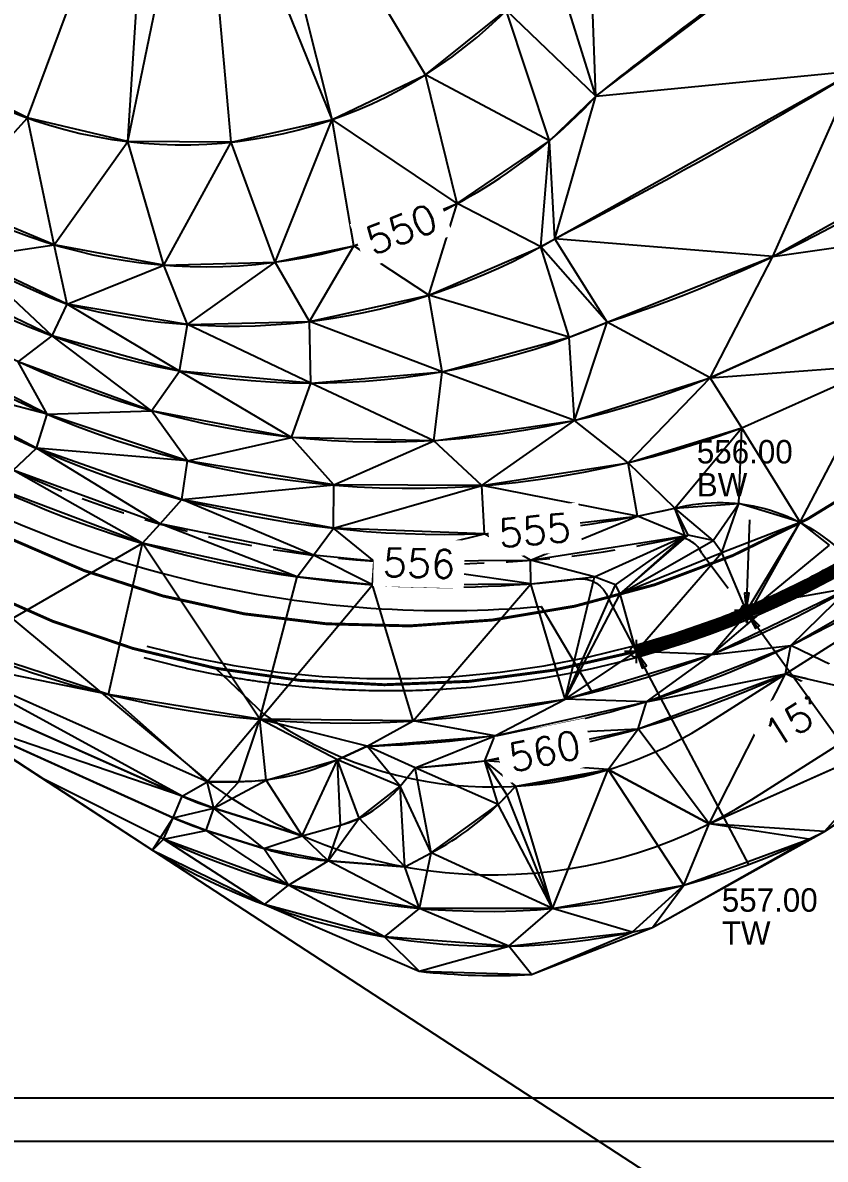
# Model space of a CAD drawing. Header units: inches. Extents: x 2461366 to 2469791, y 7062737 to 7065282.
# Drawn here: x 2467133 to 2467269.9, y 7063910.1 to 7064104 of the extents above; entities that cross this region are included whole.
import ezdxf

# ---------------------------------------------------------------- set-up
doc = ezdxf.new("R2010")
doc.units = ezdxf.units.IN
doc.header["$LTSCALE"] = 60
doc.header["$MEASUREMENT"] = 0
doc.linetypes.add('DASHED', pattern=[0.75, 0.5, -0.25])
doc.linetypes.add('DASHED2', pattern=[0.375, 0.25, -0.125])
for name, color, linetype in [('3D', 5, 'Continuous'), ('C-SITE-VOLM', 7, 'Continuous'), ('CONC LABEL', 7, 'Continuous'), ('CONT MJR LABEL', 4, 'Continuous'), ('CONT MNR LABEL', 6, 'Continuous'), ('CONTOURS', 35, 'Continuous'), ('FENCE', 1, 'FENCE'), ('pond access', 7, 'Continuous'), ('PROP TRAIL', 3, 'Continuous'), ('Proposed Ground-C-TINN', 7, 'Continuous'), ('Proposed Ground-C-TINN-BNDY', 7, 'Continuous'), ('VOLLBLS', 7, 'Continuous'), ('WALL', 6, 'Continuous')]:
    doc.layers.add(name, color=color, linetype=linetype)
doc.styles.add('L80', font='simplex', dxfattribs={"height": 4.8})
doc.linetypes.add('FENCE', pattern='A,0.5,-0.1,["X",Standard,S=0.1,R=0,X=-0.05,Y=-0.05],-0.1', length=0.7)

# ---------------------------------------------------------------- blocks, each defined once
blk = doc.blocks.new('*U36')
at = {"layer": 'CONC LABEL', "color": 7, "linetype": 'Continuous'}
for p, q in [((-10.61, 47.23), (-10.61, 43.23)), ((-8.61, 45.23), (-12.61, 45.23)), ((8.68, 8.8), (-10.61, 45.23))]:
    blk.add_line(p, q, dxfattribs=at)
blk.add_lwpolyline([(-10.61, 45.23), (-9.56, 42.39), (-8.85, 42.76)], close=True, dxfattribs=at)
blk.add_circle((-10.61, 45.23), 1, dxfattribs=at)
at = {"layer": 'CONC LABEL', "color": 7, "char_height": 4, "attachment_point": 4}
for s, insert in [('557.00', (4, 2.8)), ('TW', (4, -2.8))]:
    blk.add_mtext(s, dxfattribs=dict(at, insert=insert))
blk = doc.blocks.new('*U37')
at = {"layer": 'CONC LABEL', "color": 7, "linetype": 'Continuous'}
for p, q in [((-17.85, 45.31), (-17.85, 41.31)), ((-15.85, 43.31), (-19.85, 43.31)), ((7, 8.8), (-17.85, 43.31))]:
    blk.add_line(p, q, dxfattribs=at)
blk.add_lwpolyline([(-17.85, 43.31), (-16.42, 40.64), (-15.77, 41.11)], close=True, dxfattribs=at)
blk.add_circle((-17.85, 43.31), 1, dxfattribs=at)
at = {"layer": 'CONC LABEL', "color": 7, "char_height": 4, "attachment_point": 4}
for s, insert in [('557.00', (4, 2.8)), ('TW', (4, -2.8))]:
    blk.add_mtext(s, dxfattribs=dict(at, insert=insert))
blk = doc.blocks.new('*U38')
at = {"layer": 'CONC LABEL', "color": 7, "linetype": 'Continuous'}
for p, q in [((13.01, -8.8), (12.43, -24.28)), ((12.43, -22.28), (12.43, -26.28)), ((14.43, -24.28), (10.43, -24.28))]:
    blk.add_line(p, q, dxfattribs=at)
blk.add_lwpolyline([(12.43, -24.28), (12.94, -21.3), (12.15, -21.27)], close=True, dxfattribs=at)
blk.add_circle((12.43, -24.28), 1, dxfattribs=at)
at = {"layer": 'CONC LABEL', "color": 7, "char_height": 4, "attachment_point": 4}
for s, insert in [('556.00', (4, 2.8)), ('BW', (4, -2.8))]:
    blk.add_mtext(s, dxfattribs=dict(at, insert=insert))

msp = doc.modelspace()

# ---------------------------------------------------------------- linework, layer by layer
at = {"layer": '3D'}
for points in [[(2467153.69, 7063995.68, 556), (2467159.69, 7063994.17, 556.05), (2467159.97, 7063994.1, 556.05), (2467160.24, 7063994.04, 556.05), (2467160.52, 7063993.98, 556.06), (2467160.8, 7063993.92, 556.06), (2467161.07, 7063993.85, 556.06), (2467161.35, 7063993.79, 556.06), (2467161.62, 7063993.73, 556.07), (2467161.9, 7063993.67, 556.07), (2467162.18, 7063993.61, 556.07), (2467162.45, 7063993.55, 556.07), (2467162.73, 7063993.49, 556.07), (2467163.01, 7063993.44, 556.08), (2467163.28, 7063993.38, 556.08), (2467163.56, 7063993.32, 556.08), (2467163.84, 7063993.26, 556.08), (2467164.11, 7063993.21, 556.09), (2467164.39, 7063993.15, 556.09), (2467164.67, 7063993.1, 556.09), (2467164.94, 7063993.04, 556.09), (2467165.22, 7063992.99, 556.09), (2467165.5, 7063992.93, 556.1), (2467165.78, 7063992.88, 556.1), (2467166.05, 7063992.83, 556.1), (2467166.33, 7063992.78, 556.1), (2467166.61, 7063992.72, 556.11), (2467166.89, 7063992.67, 556.11), (2467167.17, 7063992.62, 556.11), (2467167.44, 7063992.57, 556.11), (2467167.72, 7063992.52, 556.11), (2467168, 7063992.47, 556.12), (2467168.28, 7063992.42, 556.12), (2467168.56, 7063992.38, 556.12), (2467168.83, 7063992.33, 556.12), (2467169.11, 7063992.28, 556.13), (2467169.39, 7063992.23, 556.13), (2467169.67, 7063992.19, 556.13), (2467169.95, 7063992.14, 556.13), (2467170.23, 7063992.1, 556.14), (2467170.51, 7063992.05, 556.14), (2467170.79, 7063992.01, 556.14), (2467171.07, 7063991.96, 556.14), (2467171.35, 7063991.92, 556.14), (2467171.62, 7063991.88, 556.15), (2467171.9, 7063991.83, 556.15), (2467172.18, 7063991.79, 556.15), (2467172.46, 7063991.75, 556.15), (2467172.74, 7063991.71, 556.16), (2467173.02, 7063991.67, 556.16), (2467173.3, 7063991.63, 556.16), (2467173.58, 7063991.59, 556.16), (2467173.86, 7063991.55, 556.16), (2467174.14, 7063991.51, 556.17), (2467174.42, 7063991.47, 556.17), (2467174.7, 7063991.44, 556.17), (2467174.98, 7063991.4, 556.17), (2467175.26, 7063991.36, 556.18), (2467175.54, 7063991.33, 556.18), (2467175.82, 7063991.29, 556.18), (2467176.1, 7063991.26, 556.18), (2467176.38, 7063991.22, 556.18), (2467176.66, 7063991.19, 556.19), (2467176.95, 7063991.16, 556.19), (2467177.23, 7063991.12, 556.19), (2467177.51, 7063991.09, 556.19), (2467177.79, 7063991.06, 556.2), (2467178.07, 7063991.03, 556.2), (2467178.35, 7063991, 556.2), (2467178.38, 7063990.99, 556.2), (2467178.95, 7063990.93, 556.21), (2467179.52, 7063990.87, 556.21), (2467180.09, 7063990.82, 556.21), (2467180.66, 7063990.76, 556.22), (2467181.23, 7063990.71, 556.22), (2467181.8, 7063990.66, 556.23), (2467182.37, 7063990.61, 556.23), (2467182.94, 7063990.56, 556.24), (2467183.51, 7063990.52, 556.24), (2467184.08, 7063990.47, 556.25), (2467184.65, 7063990.43, 556.25), (2467185.22, 7063990.4, 556.26), (2467185.79, 7063990.36, 556.26), (2467186.36, 7063990.32, 556.26), (2467186.93, 7063990.29, 556.27), (2467187.51, 7063990.26, 556.27), (2467188.08, 7063990.23, 556.28), (2467188.65, 7063990.21, 556.28), (2467189.22, 7063990.18, 556.29), (2467189.79, 7063990.16, 556.29), (2467190.36, 7063990.14, 556.3), (2467190.93, 7063990.12, 556.3), (2467191.51, 7063990.11, 556.31), (2467192.08, 7063990.09, 556.31), (2467192.65, 7063990.08, 556.32), (2467193.22, 7063990.07, 556.32), (2467193.79, 7063990.07, 556.32), (2467194.37, 7063990.06, 556.33), (2467194.94, 7063990.06, 556.33), (2467195.51, 7063990.05, 556.34), (2467196.08, 7063990.06, 556.34), (2467196.65, 7063990.06, 556.35), (2467197.23, 7063990.06, 556.35), (2467197.8, 7063990.07, 556.36), (2467198.37, 7063990.08, 556.36), (2467198.94, 7063990.09, 556.37), (2467199.51, 7063990.1, 556.37), (2467200.09, 7063990.12, 556.37), (2467200.66, 7063990.13, 556.38), (2467201.23, 7063990.15, 556.38), (2467201.8, 7063990.17, 556.39), (2467202.37, 7063990.2, 556.39), (2467202.94, 7063990.22, 556.4), (2467203.52, 7063990.25, 556.4), (2467204.09, 7063990.28, 556.41), (2467204.66, 7063990.31, 556.41), (2467205.23, 7063990.34, 556.42), (2467205.33, 7063990.35, 556.42), (2467209.5, 7063990.66, 556.45), (2467213.66, 7063991.08, 556.48), (2467217.8, 7063991.61, 556.52), (2467221.93, 7063992.24, 556.55), (2467226.04, 7063992.99, 556.58), (2467230.14, 7063993.84, 556.62), (2467234.2, 7063994.8, 556.65), (2467238.24, 7063995.87, 556.68), (2467242.25, 7063997.04, 556.72), (2467246.23, 7063998.32, 556.75), (2467250.18, 7063999.7, 556.78), (2467254.08, 7064001.18, 556.82), (2467257.95, 7064002.77, 556.85), (2467261.77, 7064004.45, 556.88), (2467265.55, 7064006.24, 556.92), (2467269.28, 7064008.13, 556.95), (2467272.95, 7064010.11, 556.98)], [(2467154.21, 7063997.61, 556), (2467161.59, 7063995.79, 555.94), (2467169.04, 7063994.32, 555.88), (2467176.56, 7063993.22, 555.82), (2467184.12, 7063992.48, 555.75), (2467191.7, 7063992.1, 555.69), (2467199.3, 7063992.1, 555.63), (2467206.89, 7063992.46, 555.57), (2467214.45, 7063993.19, 555.51), (2467221.97, 7063994.28, 555.45), (2467229.43, 7063995.73, 555.38), (2467236.8, 7063997.55, 555.32), (2467244.08, 7063999.71, 555.26), (2467250.64, 7064002, 555.21), (2467251.13, 7064002.18, 555.2), (2467251.61, 7064002.37, 555.2), (2467252.1, 7064002.55, 555.19), (2467252.59, 7064002.74, 555.19), (2467253.07, 7064002.93, 555.18), (2467253.56, 7064003.12, 555.18), (2467254.04, 7064003.32, 555.18), (2467254.53, 7064003.51, 555.17), (2467255.01, 7064003.71, 555.17), (2467255.49, 7064003.9, 555.16), (2467255.97, 7064004.1, 555.16), (2467256.45, 7064004.31, 555.15), (2467256.93, 7064004.51, 555.15), (2467257.41, 7064004.71, 555.15), (2467257.89, 7064004.92, 555.14), (2467258.37, 7064005.13, 555.14), (2467258.85, 7064005.33, 555.13), (2467259.32, 7064005.55, 555.13), (2467259.8, 7064005.76, 555.13), (2467260.28, 7064005.97, 555.12), (2467260.75, 7064006.19, 555.12), (2467261.22, 7064006.41, 555.11), (2467261.7, 7064006.62, 555.11), (2467262.17, 7064006.84, 555.1), (2467262.64, 7064007.07, 555.1), (2467263.11, 7064007.29, 555.1), (2467263.58, 7064007.52, 555.09), (2467264.05, 7064007.74, 555.09), (2467264.52, 7064007.97, 555.08), (2467264.99, 7064008.2, 555.08), (2467265.45, 7064008.43, 555.07), (2467265.92, 7064008.66, 555.07), (2467266.39, 7064008.9, 555.07), (2467266.85, 7064009.14, 555.06), (2467267.31, 7064009.37, 555.06), (2467267.78, 7064009.61, 555.05), (2467268.24, 7064009.85, 555.05), (2467268.7, 7064010.1, 555.05), (2467269.16, 7064010.34, 555.04), (2467269.62, 7064010.59, 555.04), (2467270.08, 7064010.83, 555.03)]]:
    msp.add_polyline3d(points, dxfattribs=at)
at = {"layer": 'C-SITE-VOLM'}
msp.add_lwpolyline([(2466523.71, 7063920.59), (2467563.71, 7063920.59), (2467563.71, 7064650.59), (2466523.71, 7064650.59), (2466523.71, 7063920.59)], dxfattribs=at)
at = {"layer": 'CONTOURS'}
msp.add_line((2467255.68, 7064034.87, 554), (2467279.66, 7064045.64, 554), dxfattribs=at)
for points, elevation in [([(2466875.25, 7064272.92, 0.13065), (2466870.61, 7064253.23, 0.005732), (2466870.71, 7064249.63, 0.222258), (2466890.16, 7064212), (2466915.93, 7064192.14, 0.170361), (2466976.01, 7064182.72, -0.038607), (2466992.23, 7064184.23, -0.329975), (2467068.11, 7064130.73, 0.221052), (2467140.61, 7064055.96, 0.20092), (2467223.78, 7064067.12, 0.025791), (2467300.44, 7064111.73, 0.407271), (2467357.66, 7064275.01, -0.091333), (2467356.3, 7064304.39), (2467362.04, 7064381.03, 0.25865), (2467304.64, 7064519.18, 0.232912), (2467077.83, 7064570.36), (2467058.13, 7064563.01, -0.071063), (2467025.4, 7064555.84, -0.002327), (2467001.73, 7064556.38), (2467001.43, 7064556.38)], 551), ([(2466882.89, 7064266.94, 0.416534), (2466974.3, 7064201.78, -0.02973), (2466991.81, 7064203.22, -0.329957), (2467086.16, 7064136.67, 0.611079), (2467223.32, 7064115.28, -0.213654), (2467240.86, 7064130.16), (2467283.12, 7064149.14, 0.388717), (2467323.93, 7064243.69), (2467318.72, 7064265.87, -0.087614), (2467316.41, 7064307.38), (2467322.15, 7064384.02, 0.226549), (2467278.34, 7064496.73), (2467252.13, 7064521.64, 0.27904), (2467081.7, 7064559), (2467062.33, 7064551.76, -0.072686), (2467025.44, 7064543.82, 0.312092), (2466932.6, 7064494.01, 0.017251), (2466926.15, 7064481.41, 0.144369), (2466913.13, 7064405.44, -0.134221), (2466912.12, 7064382.07), (2466893.37, 7064325.82)], 549), ([(2466844.84, 7064282.46, 0.008825), (2466843.43, 7064273.42, 0.059101), (2466844.43, 7064229.84, 0.195792), (2466863.41, 7064197.26), (2466916.71, 7064156.19, 0.131646), (2466942.52, 7064145.44, 0.077106), (2466982.42, 7064146.27, -0.038616), (2466992.96, 7064147.24, -0.334726), (2467033.16, 7064118.57, 0.284708), (2467192.42, 7064004.13, 0.039064), (2467221.47, 7064004.42, -0.376868), (2467221.47, 7064004.42), (2467230.15, 7063989.72)], 558), ([(2466848.78, 7064281.77, 0.008742), (2466847.4, 7064272.96, 0.058985), (2466848.39, 7064230.4, 0.195792), (2466865.85, 7064200.43), (2466919.16, 7064159.35, 0.131646), (2466943.05, 7064149.4, 0.077132), (2466981.74, 7064150.22, -0.038576), (2466992.88, 7064151.24, -0.333452), (2467036.92, 7064119.95, 0.284455), (2467192.69, 7064008.12, 0.048184), (2467227.71, 7064009.1, -0.356739), (2467232.86, 7064005.81), (2467237.66, 7063996.74, 0.180156), (2467327.11, 7064061.36, -0.116281), (2467359.4, 7064094.11, 0.094233), (2467396.25, 7064127.88, -0.017924), (2467417.15, 7064154.66, 0.068685), (2467430.6, 7064180.78, -0.411868), (2467442.66, 7064187.39, 0.200142), (2467459.35, 7064189.24), (2467483.16, 7064206.57)], 557), ([(2466856.67, 7064280.41, 0.008574), (2466855.35, 7064272.03, 0.058737), (2466856.31, 7064231.53, 0.195792), (2466870.74, 7064206.76), (2466920.75, 7064168.22, 0.133195), (2466944.95, 7064158.23, 0.075662), (2466980.2, 7064159.08, -0.038511), (2466992.7, 7064160.23, -0.331101), (2467045.36, 7064123.07, 0.312926), (2467211.76, 7064016.82, 0.047418), (2467244.24, 7064021.17, -0.281557), (2467274.29, 7064012.01), (2467274.29, 7064012.01, 0.115833), (2467327.11, 7064061.36, -0.116281), (2467359.4, 7064094.11, 0.094233), (2467396.25, 7064127.88, -0.017924), (2467417.15, 7064154.66, 0.029443), (2467423.8, 7064165.41, 0.029443)], 555), ([(2467062.41, 7064128.86, 0.439173), (2467232.73, 7064052.91, 0.095712), (2467309.49, 7064095.07, 0.35989), (2467378.33, 7064277.73, -0.087475)], 552), ([(2467379.93, 7064109.73, -0.048311), (2467359.4, 7064094.11, 0.095894), (2467331.58, 7064068.08), (2467331.58, 7064068.08, 0.30986), (2467313.02, 7064071.58), (2467250.29, 7064043.42, -0.42056), (2467056.71, 7064126.99, 0.330032), (2466992.47, 7064172.23, 0.038552), (2466978.11, 7064170.9, -0.098697), (2466937.52, 7064171.53, -0.111504), (2466917.53, 7064180.8), (2466875.62, 7064213.1, -0.195792), (2466864.23, 7064232.65, -0.031028), (2466862.62, 7064253.05, -0.130969), (2466868.25, 7064276.79, -0.130969)], 553), ([(2467073.81, 7064132.6, 0.131383), (2467105.14, 7064084.22, 0.253038), (2467189.5, 7064065.94, 0.136167), (2467230.79, 7064091.42, -0.013352), (2467265.08, 7064117.42)], 550), ([(2467071.04, 7064039.29, 0.384941), (2467078.07, 7064020.44), (2467099.45, 7064009.33, 0.335941), (2467305.23, 7064030.66, 0.107627), (2467326.62, 7064051.22), (2467334.51, 7064062.99, -0.136125), (2467369.82, 7064096.26, 0.157874), (2467403.18, 7064130.5)], 558), ([(2467406.76, 7064128.73, -0.157874), (2467371.68, 7064092.73, 0.136394), (2467337.89, 7064060.84), (2467329.94, 7064048.99, -0.106238), (2467307.67, 7064027.47, -0.184358), (2467191.76, 7063980.55), (2467186.7, 7063978.22, -0.108783), (2467169.9, 7063974.52), (2467164.49, 7063974.52), (2467116.96, 7063995.67, -0.03162), (2467097.33, 7064005.94), (2467056.67, 7064027.05)], 559), ([(2467119.89, 7063985.85), (2467158.69, 7063968.36, 0.030221), (2467164.33, 7063966.21), (2467174.13, 7063963.15, 0.056152), (2467185.12, 7063961.03), (2467198.18, 7063960.01), (2467202.66, 7063962.36, 0.082129), (2467215.67, 7063972.2), (2467217.15, 7063973.75, 0.021277), (2467232.89, 7063976.58), (2467250.11, 7063967.36), (2467284.8, 7063982.82), (2467306.06, 7063996.33), (2467330.66, 7064018.02), (2467333.5, 7064036.56), (2467344.14, 7064046.73), (2467356.44, 7064050.32)], 561), ([(2467157.04, 7063964.71, 0.229785), (2467269.77, 7063966), (2467309.08, 7063992.32), (2467325.83, 7064007.1, -0.10419), (2467350.43, 7064015.91)], 562), ([(2467155.14, 7063962.84, 0.198697), (2467240.44, 7063949.66, 0.198697)], 563), ([(2467200.66, 7063942.18, 0.040703), (2467219.81, 7063941.61, 0.040703)], 564)]:
    msp.add_lwpolyline(points, format="xyb", dxfattribs=dict(at, elevation=elevation))
at = {"layer": 'CONTOURS', "linetype": 'DASHED2', "ltscale": 0.5, "elevation": 556}
msp.add_lwpolyline([(2467040.67, 7064121.33, 0.284205), (2467192.97, 7064012.11, 0.073484), (2467244.9, 7064016.19, -0.27087), (2467248.83, 7064013.52), (2467256.6, 7064003.28), (2467256.6, 7064003.28, 0.14759), (2467327.11, 7064061.36, -0.116281), (2467359.4, 7064094.11, 0.094233), (2467396.25, 7064127.88, -0.017924)], format="xyb", dxfattribs=at)
at = {"layer": 'CONTOURS'}
msp.add_arc((2467199.32, 7064184.27, 554), 159.67, 201.741, 290.6693, dxfattribs=at)
at = {"layer": 'pond access'}
for points in [[(2467165.91, 7063993.87), (2467174.16, 7063986.04, 0.304403), (2467249.36, 7063984.15), (2467326.7, 7064033.28, -0.172392), (2467347.92, 7064038.12), (2467350.49, 7064037.82)], [(2467124.26, 7064008.08), (2467165.49, 7063973.8, 0.304403), (2467257.4, 7063971.49), (2467334.75, 7064020.61, -0.172392), (2467346.17, 7064023.22), (2467348.74, 7064022.92)]]:
    msp.add_lwpolyline(points, format="xyb", dxfattribs=at)
msp.add_lwpolyline([(2467157.04, 7063964.71), (2467136.63, 7063974.93)], dxfattribs=at)
at = {"layer": 'PROP TRAIL', "color": 7, "const_width": 0.5}
for points in [[(2467388.2, 7064133.8, -0.09416), (2467354.11, 7064102.6, 0.115866), (2467318.68, 7064066.74, -0.431064), (2467106.32, 7064031.01), (2467106.32, 7064031.01), (2467051.08, 7064070.13, -0.102443), (2467020.21, 7064103.24, 0.196809), (2466980.58, 7064132.49)], [(2467237.66, 7063996.74, -0.233187), (2467100.29, 7064023.04)]]:
    msp.add_lwpolyline(points, format="xyb", dxfattribs=at)
at = {"layer": 'Proposed Ground-C-TINN'}
for p, q in [((2467201.71, 7064095.09, 549), (2467170.95, 7064146.68, 548)), ((2467185.81, 7064087.46, 549), (2467170.95, 7064146.68, 548)), ((2467133.81, 7064087.75, 549), (2467154.79, 7064143.98, 548)), ((2467150.97, 7064083.69, 549), (2467154.79, 7064143.98, 548)), ((2467150.97, 7064083.69, 549), (2467163.19, 7064143.38, 548)), ((2467168.6, 7064083.59, 549), (2467163.19, 7064143.38, 548)), ((2467185.81, 7064087.46, 549), (2467163.19, 7064143.38, 548)), ((2467230.79, 7064091.42, 550), (2467229.58, 7064123.79, 549)), ((2467230.79, 7064091.42, 550), (2467265.08, 7064117.42, 550)), ((2467230.79, 7064091.42, 550), (2467223.32, 7064115.28, 549)), ((2467201.71, 7064095.09, 549), (2467215.49, 7064106.1, 549)), ((2467230.79, 7064091.42, 550), (2467215.49, 7064106.1, 549)), ((2467222.85, 7064083.82, 550), (2467215.49, 7064106.1, 549)), ((2467133.81, 7064087.75, 549), (2467118, 7064095.56, 549)), ((2467223.78, 7064067.12, 551), (2467274.98, 7064095.73, 551)), ((2467230.79, 7064091.42, 550), (2467274.98, 7064095.73, 551)), ((2467260.96, 7064064.1, 552), (2467274.98, 7064095.73, 551)), ((2467185.81, 7064087.46, 549), (2467201.71, 7064095.09, 549)), ((2467207.12, 7064073.12, 550), (2467201.71, 7064095.09, 549)), ((2467222.85, 7064083.82, 550), (2467201.71, 7064095.09, 549)), ((2467222.85, 7064083.82, 550), (2467230.79, 7064091.42, 550)), ((2467223.78, 7064067.12, 551), (2467230.79, 7064091.42, 550)), ((2467120.8, 7064073.41, 550), (2467133.81, 7064087.75, 549)), ((2467150.97, 7064083.69, 549), (2467133.81, 7064087.75, 549)), ((2467138.37, 7064066.11, 550), (2467133.81, 7064087.75, 549)), ((2467168.6, 7064083.59, 549), (2467185.81, 7064087.46, 549)), ((2467176.09, 7064063.13, 550), (2467185.81, 7064087.46, 549)), ((2467207.12, 7064073.12, 550), (2467185.81, 7064087.46, 549)), ((2467189.5, 7064065.94, 550), (2467185.81, 7064087.46, 549)), ((2467138.37, 7064066.11, 550), (2467150.97, 7064083.69, 549)), ((2467168.6, 7064083.59, 549), (2467150.97, 7064083.69, 549)), ((2467157.07, 7064062.63, 550), (2467150.97, 7064083.69, 549)), ((2467207.12, 7064073.12, 550), (2467222.85, 7064083.82, 550)), ((2467221.4, 7064065.76, 551), (2467222.85, 7064083.82, 550)), ((2467223.78, 7064067.12, 551), (2467222.85, 7064083.82, 550)), ((2467157.07, 7064062.63, 550), (2467168.6, 7064083.59, 549)), ((2467176.09, 7064063.13, 550), (2467168.6, 7064083.59, 549)), ((2467260.96, 7064064.1, 552), (2467287.48, 7064078.89, 552)), ((2467138.37, 7064066.11, 550), (2467120.8, 7064073.41, 550)), ((2467189.5, 7064065.94, 550), (2467207.12, 7064073.12, 550)), ((2467202.29, 7064057.49, 551), (2467207.12, 7064073.12, 550)), ((2467221.4, 7064065.76, 551), (2467207.12, 7064073.12, 550)), ((2467250.29, 7064043.42, 553), (2467313.02, 7064071.58, 553)), ((2467260.96, 7064064.1, 552), (2467313.02, 7064071.58, 553)), ((2467221.4, 7064065.76, 551), (2467223.78, 7064067.12, 551)), ((2467260.96, 7064064.1, 552), (2467223.78, 7064067.12, 551)), ((2467232.73, 7064052.91, 552), (2467223.78, 7064067.12, 551)), ((2467123.84, 7064063.87, 551), (2467138.37, 7064066.11, 550)), ((2467157.07, 7064062.63, 550), (2467138.37, 7064066.11, 550)), ((2467140.61, 7064055.96, 551), (2467138.37, 7064066.11, 550)), ((2467176.09, 7064063.13, 550), (2467189.5, 7064065.94, 550)), ((2467181.96, 7064053.01, 551), (2467189.5, 7064065.94, 550)), ((2467202.29, 7064057.49, 551), (2467189.5, 7064065.94, 550)), ((2467202.29, 7064057.49, 551), (2467221.4, 7064065.76, 551)), ((2467226.24, 7064050.31, 552), (2467221.4, 7064065.76, 551)), ((2467232.73, 7064052.91, 552), (2467221.4, 7064065.76, 551)), ((2467140.61, 7064055.96, 551), (2467123.84, 7064063.87, 551)), ((2467138.07, 7064050.54, 552), (2467123.84, 7064063.87, 551)), ((2467140.61, 7064055.96, 551), (2467157.07, 7064062.63, 550)), ((2467157.07, 7064062.63, 550), (2467176.09, 7064063.13, 550)), ((2467161.14, 7064052.49, 551), (2467157.07, 7064062.63, 550)), ((2467161.14, 7064052.49, 551), (2467176.09, 7064063.13, 550)), ((2467181.96, 7064053.01, 551), (2467176.09, 7064063.13, 550)), ((2467232.73, 7064052.91, 552), (2467260.96, 7064064.1, 552)), ((2467250.29, 7064043.42, 553), (2467260.96, 7064064.1, 552)), ((2467138.07, 7064050.54, 552), (2467117.8, 7064060.26, 552)), ((2467181.96, 7064053.01, 551), (2467202.29, 7064057.49, 551)), ((2467204.54, 7064044.44, 552), (2467202.29, 7064057.49, 551)), ((2467226.24, 7064050.31, 552), (2467202.29, 7064057.49, 551)), ((2467138.07, 7064050.54, 552), (2467140.61, 7064055.96, 551)), ((2467161.14, 7064052.49, 551), (2467140.61, 7064055.96, 551)), ((2467159.75, 7064044.56, 552), (2467140.61, 7064055.96, 551)), ((2467161.14, 7064052.49, 551), (2467181.96, 7064053.01, 551)), ((2467182.14, 7064042.51, 552), (2467181.96, 7064053.01, 551)), ((2467204.54, 7064044.44, 552), (2467181.96, 7064053.01, 551)), ((2467226.24, 7064050.31, 552), (2467232.73, 7064052.91, 552)), ((2467227.15, 7064036.1, 553), (2467232.73, 7064052.91, 552)), ((2467250.29, 7064043.42, 553), (2467232.73, 7064052.91, 552)), ((2467159.75, 7064044.56, 552), (2467161.14, 7064052.49, 551)), ((2467182.14, 7064042.51, 552), (2467161.14, 7064052.49, 551)), ((2467137.18, 7064037.19, 554), (2467114.77, 7064048.82, 554)), ((2467132.24, 7064046.15, 553), (2467138.07, 7064050.54, 552)), ((2467155.01, 7064037.77, 553), (2467138.07, 7064050.54, 552)), ((2467159.75, 7064044.56, 552), (2467138.07, 7064050.54, 552)), ((2467204.54, 7064044.44, 552), (2467226.24, 7064050.31, 552)), ((2467227.15, 7064036.1, 553), (2467226.24, 7064050.31, 552)), ((2467155.01, 7064037.77, 553), (2467132.24, 7064046.15, 553)), ((2467137.18, 7064037.19, 554), (2467132.24, 7064046.15, 553)), ((2467250.29, 7064043.42, 553), (2467279.66, 7064045.64, 554)), ((2467255.68, 7064034.87, 554), (2467279.66, 7064045.64, 554)), ((2467265.6, 7064018.77, 555), (2467279.66, 7064045.64, 554)), ((2467135.36, 7064031.38, 555), (2467112.16, 7064043.77, 555)), ((2467137.18, 7064037.19, 554), (2467112.16, 7064043.77, 555)), ((2467155.01, 7064037.77, 553), (2467159.75, 7064044.56, 552)), ((2467182.14, 7064042.51, 552), (2467159.75, 7064044.56, 552)), ((2467178.86, 7064033.24, 553), (2467159.75, 7064044.56, 552)), ((2467182.14, 7064042.51, 552), (2467204.54, 7064044.44, 552)), ((2467203.12, 7064032.67, 553), (2467204.54, 7064044.44, 552)), ((2467227.15, 7064036.1, 553), (2467204.54, 7064044.44, 552)), ((2467227.15, 7064036.1, 553), (2467250.29, 7064043.42, 553)), ((2467236.27, 7064028.93, 554), (2467250.29, 7064043.42, 553)), ((2467255.68, 7064034.87, 554), (2467250.29, 7064043.42, 553)), ((2467178.86, 7064033.24, 553), (2467182.14, 7064042.51, 552)), ((2467203.12, 7064032.67, 553), (2467182.14, 7064042.51, 552)), ((2467135.36, 7064031.38, 555), (2467137.18, 7064037.19, 554)), ((2467137.18, 7064037.19, 554), (2467155.01, 7064037.77, 553)), ((2467161.14, 7064029.23, 554), (2467137.18, 7064037.19, 554)), ((2467178.86, 7064033.24, 553), (2467155.01, 7064037.77, 553)), ((2467161.14, 7064029.23, 554), (2467155.01, 7064037.77, 553)), ((2467203.12, 7064032.67, 553), (2467227.15, 7064036.1, 553)), ((2467211.31, 7064025.05, 554), (2467227.15, 7064036.1, 553)), ((2467236.27, 7064028.93, 554), (2467227.15, 7064036.1, 553)), ((2467236.27, 7064028.93, 554), (2467255.68, 7064034.87, 554)), ((2467244.24, 7064021.17, 555), (2467255.68, 7064034.87, 554)), ((2467255.14, 7064021.94, 555), (2467255.68, 7064034.87, 554)), ((2467265.6, 7064018.77, 555), (2467255.68, 7064034.87, 554)), ((2467131.41, 7064027.67, 556), (2467135.36, 7064031.38, 555)), ((2467156.46, 7064018.48, 556), (2467135.36, 7064031.38, 555)), ((2467160.17, 7064022.64, 555), (2467135.36, 7064031.38, 555)), ((2467161.14, 7064029.23, 554), (2467135.36, 7064031.38, 555)), ((2467161.14, 7064029.23, 554), (2467178.86, 7064033.24, 553)), ((2467203.12, 7064032.67, 553), (2467178.86, 7064033.24, 553)), ((2467186.06, 7064025.15, 554), (2467178.86, 7064033.24, 553)), ((2467186.06, 7064025.15, 554), (2467203.12, 7064032.67, 553)), ((2467211.31, 7064025.05, 554), (2467203.12, 7064032.67, 553)), ((2467153.46, 7064015.18, 557), (2467131.41, 7064027.67, 556)), ((2467156.46, 7064018.48, 556), (2467131.41, 7064027.67, 556)), ((2467160.17, 7064022.64, 555), (2467161.14, 7064029.23, 554)), ((2467186.06, 7064025.15, 554), (2467161.14, 7064029.23, 554)), ((2467211.31, 7064025.05, 554), (2467236.27, 7064028.93, 554)), ((2467244.24, 7064021.17, 555), (2467236.27, 7064028.93, 554)), ((2467237.89, 7064019.82, 555), (2467236.27, 7064028.93, 554)), ((2467153.46, 7064015.18, 557), (2467128.23, 7064024.72, 557)), ((2467160.17, 7064022.64, 555), (2467186.06, 7064025.15, 554)), ((2467186.01, 7064017.76, 555), (2467186.06, 7064025.15, 554)), ((2467186.01, 7064017.76, 555), (2467211.31, 7064025.05, 554)), ((2467211.31, 7064025.05, 554), (2467186.06, 7064025.15, 554)), ((2467211.76, 7064016.82, 555), (2467211.31, 7064025.05, 554)), ((2467237.89, 7064019.82, 555), (2467211.31, 7064025.05, 554)), ((2467156.46, 7064018.48, 556), (2467160.17, 7064022.64, 555)), ((2467182.59, 7064013.13, 556), (2467160.17, 7064022.64, 555)), ((2467186.01, 7064017.76, 555), (2467160.17, 7064022.64, 555)), ((2467244.24, 7064021.17, 555), (2467255.14, 7064021.94, 555)), ((2467250.76, 7064015.63, 556), (2467255.14, 7064021.94, 555)), ((2467252.28, 7064013.63, 556), (2467255.14, 7064021.94, 555)), ((2467265.6, 7064018.77, 555), (2467255.14, 7064021.94, 555)), ((2467211.76, 7064016.82, 555), (2467237.89, 7064019.82, 555)), ((2467219.64, 7064012.29, 556), (2467237.89, 7064019.82, 555)), ((2467237.89, 7064019.82, 555), (2467244.24, 7064021.17, 555)), ((2467246, 7064016.45, 556), (2467237.89, 7064019.82, 555)), ((2467246, 7064016.45, 556), (2467244.24, 7064021.17, 555)), ((2467246.5, 7064016.57, 556), (2467244.24, 7064021.17, 555)), ((2467250.76, 7064015.63, 556), (2467244.24, 7064021.17, 555)), ((2467153.46, 7064015.18, 557), (2467156.46, 7064018.48, 556)), ((2467179.83, 7064009.46, 557), (2467156.46, 7064018.48, 556)), ((2467182.59, 7064013.13, 556), (2467156.46, 7064018.48, 556)), ((2467182.59, 7064013.13, 556), (2467186.01, 7064017.76, 555)), ((2467192.97, 7064012.11, 556), (2467186.01, 7064017.76, 555)), ((2467211.76, 7064016.82, 555), (2467186.01, 7064017.76, 555)), ((2467252.28, 7064013.63, 556), (2467265.6, 7064018.77, 555)), ((2467256.48, 7064003.58, 556), (2467265.6, 7064018.77, 555)), ((2467257.35, 7064003.9, 556), (2467265.6, 7064018.77, 555)), ((2467270.65, 7064014.85, 555), (2467265.6, 7064018.77, 555)), ((2467192.97, 7064012.11, 556), (2467211.76, 7064016.82, 555)), ((2467219.64, 7064012.29, 556), (2467211.76, 7064016.82, 555)), ((2467219.64, 7064012.29, 556), (2467246, 7064016.45, 556)), ((2467230.53, 7064009.48, 557), (2467246, 7064016.45, 556)), ((2467234.15, 7064008.09, 557), (2467246, 7064016.45, 556)), ((2467234.95, 7064006.58, 557), (2467246.5, 7064016.57, 556)), ((2467234.95, 7064006.58, 557), (2467246, 7064016.45, 556)), ((2467246, 7064016.45, 556), (2467246.5, 7064016.57, 556)), ((2467250.76, 7064015.63, 556), (2467246.5, 7064016.57, 556)), ((2467122.79, 7063997.52, 558), (2467153.46, 7064015.18, 557)), ((2467147.66, 7063989.4, 558), (2467153.46, 7064015.18, 557)), ((2467173.47, 7063985.16, 558), (2467153.46, 7064015.18, 557)), ((2467179.83, 7064009.46, 557), (2467153.46, 7064015.18, 557)), ((2467234.95, 7064006.58, 557), (2467250.76, 7064015.63, 556)), ((2467252.28, 7064013.63, 556), (2467250.76, 7064015.63, 556)), ((2467257.35, 7064003.9, 556), (2467270.65, 7064014.85, 555)), ((2467179.83, 7064009.46, 557), (2467182.59, 7064013.13, 556)), ((2467192.69, 7064008.12, 557), (2467182.59, 7064013.13, 556)), ((2467192.97, 7064012.11, 556), (2467182.59, 7064013.13, 556)), ((2467192.69, 7064008.12, 557), (2467192.97, 7064012.11, 556)), ((2467192.97, 7064012.11, 556), (2467219.64, 7064012.29, 556)), ((2467219.67, 7064008.28, 557), (2467192.97, 7064012.11, 556)), ((2467230.53, 7064009.48, 557), (2467219.64, 7064012.29, 556)), ((2467219.67, 7064008.28, 557), (2467219.64, 7064012.29, 556)), ((2467234.95, 7064006.58, 557), (2467252.28, 7064013.63, 556)), ((2467237.66, 7063996.74, 557), (2467252.28, 7064013.63, 556)), ((2467256.48, 7064003.58, 556), (2467252.28, 7064013.63, 556)), ((2467257.35, 7064003.9, 556), (2467273.89, 7064012.34, 555)), ((2467261.27, 7064005.33, 557), (2467273.89, 7064012.34, 555)), ((2467261.27, 7064005.33, 557), (2467274.24, 7064012.07, 555)), ((2467264.06, 7063997.75, 559), (2467286.99, 7064010.96, 559)), ((2467173.47, 7063985.16, 558), (2467179.83, 7064009.46, 557)), ((2467173.47, 7063985.16, 558), (2467192.69, 7064008.12, 557)), ((2467192.69, 7064008.12, 557), (2467179.83, 7064009.46, 557)), ((2467192.69, 7064008.12, 557), (2467219.67, 7064008.28, 557)), ((2467199.63, 7063984.9, 558), (2467192.69, 7064008.12, 557)), ((2467199.63, 7063984.9, 558), (2467219.67, 7064008.28, 557)), ((2467219.67, 7064008.28, 557), (2467230.53, 7064009.48, 557)), ((2467225.52, 7063988.62, 558), (2467219.67, 7064008.28, 557)), ((2467225.52, 7063988.62, 558), (2467230.53, 7064009.48, 557)), ((2467225.52, 7063988.62, 558), (2467234.15, 7064008.09, 557)), ((2467234.15, 7064008.09, 557), (2467230.53, 7064009.48, 557)), ((2467234.95, 7064006.58, 557), (2467234.15, 7064008.09, 557)), ((2467225.52, 7063988.62, 558), (2467234.95, 7064006.58, 557)), ((2467237.66, 7063996.74, 557), (2467234.95, 7064006.58, 557)), ((2467250.55, 7063996.24, 558), (2467274.12, 7064007.59, 558)), ((2467261.27, 7064005.33, 557), (2467274.12, 7064007.59, 558)), ((2467264.06, 7063997.75, 559), (2467274.12, 7064007.59, 558)), ((2467250.55, 7063996.24, 558), (2467261.27, 7064005.33, 557)), ((2467256.6, 7064003.28, 556), (2467261.27, 7064005.33, 557)), ((2467257.35, 7064003.9, 556), (2467261.27, 7064005.33, 557)), ((2467237.66, 7063996.74, 557), (2467256.48, 7064003.58, 556)), ((2467237.66, 7063996.74, 557), (2467256.6, 7064003.28, 556)), ((2467250.55, 7063996.24, 558), (2467256.6, 7064003.28, 556)), ((2467256.48, 7064003.58, 556), (2467257.35, 7064003.9, 556)), ((2467256.6, 7064003.28, 556), (2467256.48, 7064003.58, 556)), ((2467256.6, 7064003.28, 556), (2467257.35, 7064003.9, 556)), ((2467147.66, 7063989.4, 558), (2467122.79, 7063997.52, 558)), ((2467225.52, 7063988.62, 558), (2467237.66, 7063996.74, 557)), ((2467250.55, 7063996.24, 558), (2467237.66, 7063996.74, 557)), ((2467239.4, 7063988.14, 559), (2467264.06, 7063997.75, 559)), ((2467250.55, 7063996.24, 558), (2467264.06, 7063997.75, 559)), ((2467263.11, 7063992.89, 560), (2467264.06, 7063997.75, 559)), ((2467283.7, 7063988.19, 560), (2467264.06, 7063997.75, 559)), ((2467160.2, 7063972.04, 560), (2467116.96, 7063995.67, 559)), ((2467164.49, 7063974.52, 559), (2467116.96, 7063995.67, 559)), ((2467147.66, 7063989.4, 558), (2467116.96, 7063995.67, 559)), ((2467225.52, 7063988.62, 558), (2467250.55, 7063996.24, 558)), ((2467239.4, 7063988.14, 559), (2467250.55, 7063996.24, 558)), ((2467238.02, 7063983.56, 560), (2467263.11, 7063992.89, 560)), ((2467239.4, 7063988.14, 559), (2467263.11, 7063992.89, 560)), ((2467250.11, 7063967.36, 561), (2467263.11, 7063992.89, 560)), ((2467283.7, 7063988.19, 560), (2467263.11, 7063992.89, 560)), ((2467284.8, 7063982.82, 561), (2467263.11, 7063992.89, 560)), ((2467160.2, 7063972.04, 560), (2467116.08, 7063991.69, 560)), ((2467269.77, 7063966, 562), (2467309.08, 7063992.32, 562)), ((2467164.49, 7063974.52, 559), (2467147.66, 7063989.4, 558)), ((2467173.47, 7063985.16, 558), (2467147.66, 7063989.4, 558)), ((2467199.63, 7063984.9, 558), (2467225.52, 7063988.62, 558)), ((2467213.57, 7063982.36, 559), (2467225.52, 7063988.62, 558)), ((2467213.57, 7063982.36, 559), (2467239.4, 7063988.14, 559)), ((2467239.4, 7063988.14, 559), (2467225.52, 7063988.62, 558)), ((2467238.02, 7063983.56, 560), (2467239.4, 7063988.14, 559)), ((2467160.2, 7063972.04, 560), (2467119.89, 7063985.85, 561)), ((2467158.69, 7063968.36, 561), (2467119.89, 7063985.85, 561)), ((2467119.89, 7063985.85, 561), (2467155.14, 7063962.84, 563)), ((2467164.49, 7063974.52, 559), (2467173.47, 7063985.16, 558)), ((2467169.9, 7063974.52, 559), (2467173.47, 7063985.16, 558)), ((2467186.7, 7063978.22, 559), (2467173.47, 7063985.16, 558)), ((2467191.76, 7063980.55, 559), (2467173.47, 7063985.16, 558)), ((2467174.57, 7063974.79, 559), (2467173.47, 7063985.16, 558)), ((2467199.63, 7063984.9, 558), (2467173.47, 7063985.16, 558)), ((2467191.76, 7063980.55, 559), (2467199.63, 7063984.9, 558)), ((2467213.57, 7063982.36, 559), (2467199.63, 7063984.9, 558)), ((2467211.83, 7063978.08, 560), (2467238.02, 7063983.56, 560)), ((2467213.57, 7063982.36, 559), (2467238.02, 7063983.56, 560)), ((2467232.89, 7063976.58, 561), (2467238.02, 7063983.56, 560)), ((2467250.11, 7063967.36, 561), (2467238.02, 7063983.56, 560)), ((2467191.76, 7063980.55, 559), (2467213.57, 7063982.36, 559)), ((2467199.94, 7063976.9, 560), (2467213.57, 7063982.36, 559)), ((2467211.83, 7063978.08, 560), (2467213.57, 7063982.36, 559)), ((2467250.11, 7063967.36, 561), (2467284.8, 7063982.82, 561)), ((2467269.77, 7063966, 562), (2467284.8, 7063982.82, 561)), ((2467186.7, 7063978.22, 559), (2467191.76, 7063980.55, 559)), ((2467199.94, 7063976.9, 560), (2467191.76, 7063980.55, 559)), ((2467197.38, 7063973.75, 560), (2467191.76, 7063980.55, 559)), ((2467174.57, 7063974.79, 559), (2467186.7, 7063978.22, 559)), ((2467180.7, 7063965.29, 560), (2467186.7, 7063978.22, 559)), ((2467190.38, 7063968.27, 560), (2467186.7, 7063978.22, 559)), ((2467197.38, 7063973.75, 560), (2467186.7, 7063978.22, 559)), ((2467187.2, 7063967.09, 560), (2467186.7, 7063978.22, 559)), ((2467199.94, 7063976.9, 560), (2467211.83, 7063978.08, 560)), ((2467214.1, 7063970.61, 561), (2467211.83, 7063978.08, 560)), ((2467215.67, 7063972.2, 561), (2467211.83, 7063978.08, 560)), ((2467232.89, 7063976.58, 561), (2467211.83, 7063978.08, 560)), ((2467217.15, 7063973.75, 561), (2467211.83, 7063978.08, 560)), ((2467197.38, 7063973.75, 560), (2467199.94, 7063976.9, 560)), ((2467202.66, 7063962.36, 561), (2467199.94, 7063976.9, 560)), ((2467214.1, 7063970.61, 561), (2467199.94, 7063976.9, 560)), ((2467217.15, 7063973.75, 561), (2467232.89, 7063976.58, 561)), ((2467223.41, 7063952.89, 562), (2467232.89, 7063976.58, 561)), ((2467245.77, 7063956.86, 562), (2467232.89, 7063976.58, 561)), ((2467250.11, 7063967.36, 561), (2467232.89, 7063976.58, 561)), ((2467160.2, 7063972.04, 560), (2467164.49, 7063974.52, 559)), ((2467165.63, 7063970, 560), (2467164.49, 7063974.52, 559)), ((2467164.49, 7063974.52, 559), (2467169.9, 7063974.52, 559)), ((2467165.63, 7063970, 560), (2467174.57, 7063974.79, 559)), ((2467165.63, 7063970, 560), (2467169.9, 7063974.52, 559)), ((2467169.9, 7063974.52, 559), (2467174.57, 7063974.79, 559)), ((2467180.7, 7063965.29, 560), (2467174.57, 7063974.79, 559)), ((2467190.38, 7063968.27, 560), (2467197.38, 7063973.75, 560)), ((2467202.66, 7063962.36, 561), (2467197.38, 7063973.75, 560)), ((2467198.18, 7063960.01, 561), (2467197.38, 7063973.75, 560)), ((2467215.67, 7063972.2, 561), (2467217.15, 7063973.75, 561)), ((2467223.41, 7063952.89, 562), (2467217.15, 7063973.75, 561)), ((2467158.69, 7063968.36, 561), (2467160.2, 7063972.04, 560)), ((2467165.63, 7063970, 560), (2467160.2, 7063972.04, 560)), ((2467214.1, 7063970.61, 561), (2467215.67, 7063972.2, 561)), ((2467223.41, 7063952.89, 562), (2467215.67, 7063972.2, 561)), ((2467158.69, 7063968.36, 561), (2467165.63, 7063970, 560)), ((2467164.33, 7063966.21, 561), (2467165.63, 7063970, 560)), ((2467174.13, 7063963.15, 561), (2467165.63, 7063970, 560)), ((2467180.7, 7063965.29, 560), (2467165.63, 7063970, 560)), ((2467202.66, 7063962.36, 561), (2467214.1, 7063970.61, 561)), ((2467223.41, 7063952.89, 562), (2467214.1, 7063970.61, 561)), ((2467155.14, 7063962.84, 563), (2467158.69, 7063968.36, 561)), ((2467157.04, 7063964.71, 562), (2467158.69, 7063968.36, 561)), ((2467164.33, 7063966.21, 561), (2467158.69, 7063968.36, 561)), ((2467185.12, 7063961.03, 561), (2467190.38, 7063968.27, 560)), ((2467187.2, 7063967.09, 560), (2467190.38, 7063968.27, 560)), ((2467198.18, 7063960.01, 561), (2467190.38, 7063968.27, 560)), ((2467245.77, 7063956.86, 562), (2467250.11, 7063967.36, 561)), ((2467267.08, 7063964.69, 562), (2467250.11, 7063967.36, 561)), ((2467269.77, 7063966, 562), (2467250.11, 7063967.36, 561)), ((2467157.04, 7063964.71, 562), (2467164.33, 7063966.21, 561)), ((2467174.13, 7063963.15, 561), (2467164.33, 7063966.21, 561)), ((2467178.35, 7063956.88, 562), (2467164.33, 7063966.21, 561)), ((2467180.7, 7063965.29, 560), (2467187.2, 7063967.09, 560)), ((2467185.12, 7063961.03, 561), (2467187.2, 7063967.09, 560)), ((2467240.44, 7063949.66, 563), (2467269.77, 7063966, 562)), ((2467267.08, 7063964.69, 562), (2467269.77, 7063966, 562)), ((2467155.14, 7063962.84, 563), (2467157.04, 7063964.71, 562)), ((2467178.35, 7063956.88, 562), (2467157.04, 7063964.71, 562)), ((2467174.24, 7063953.58, 563), (2467157.04, 7063964.71, 562)), ((2467174.13, 7063963.15, 561), (2467180.7, 7063965.29, 560)), ((2467185.12, 7063961.03, 561), (2467180.7, 7063965.29, 560)), ((2467240.44, 7063949.66, 563), (2467267.08, 7063964.69, 562)), ((2467245.77, 7063956.86, 562), (2467267.08, 7063964.69, 562)), ((2467155.14, 7063962.84, 563), (2467174.24, 7063953.58, 563)), ((2467178.35, 7063956.88, 562), (2467174.13, 7063963.15, 561)), ((2467185.12, 7063961.03, 561), (2467174.13, 7063963.15, 561)), ((2467198.18, 7063960.01, 561), (2467202.66, 7063962.36, 561)), ((2467200.71, 7063952.89, 562), (2467202.66, 7063962.36, 561)), ((2467223.41, 7063952.89, 562), (2467202.66, 7063962.36, 561)), ((2467178.35, 7063956.88, 562), (2467185.12, 7063961.03, 561)), ((2467200.71, 7063952.89, 562), (2467185.12, 7063961.03, 561)), ((2467198.18, 7063960.01, 561), (2467185.12, 7063961.03, 561)), ((2467200.71, 7063952.89, 562), (2467198.18, 7063960.01, 561)), ((2467174.24, 7063953.58, 563), (2467178.35, 7063956.88, 562)), ((2467200.71, 7063952.89, 562), (2467178.35, 7063956.88, 562)), ((2467194.74, 7063948.06, 563), (2467178.35, 7063956.88, 562)), ((2467223.41, 7063952.89, 562), (2467245.77, 7063956.86, 562)), ((2467236.99, 7063948.88, 563), (2467245.77, 7063956.86, 562)), ((2467240.44, 7063949.66, 563), (2467245.77, 7063956.86, 562)), ((2467194.74, 7063948.06, 563), (2467174.24, 7063953.58, 563)), ((2467174.24, 7063953.58, 563), (2467200.66, 7063942.18, 564)), ((2467194.74, 7063948.06, 563), (2467200.71, 7063952.89, 562)), ((2467223.41, 7063952.89, 562), (2467200.71, 7063952.89, 562)), ((2467215.91, 7063946.47, 563), (2467200.71, 7063952.89, 562)), ((2467215.91, 7063946.47, 563), (2467223.41, 7063952.89, 562)), ((2467236.99, 7063948.88, 563), (2467223.41, 7063952.89, 562)), ((2467200.66, 7063942.18, 564), (2467194.74, 7063948.06, 563)), ((2467215.91, 7063946.47, 563), (2467194.74, 7063948.06, 563)), ((2467215.91, 7063946.47, 563), (2467236.99, 7063948.88, 563)), ((2467219.81, 7063941.61, 564), (2467240.44, 7063949.66, 563)), ((2467219.81, 7063941.61, 564), (2467236.99, 7063948.88, 563)), ((2467236.99, 7063948.88, 563), (2467240.44, 7063949.66, 563)), ((2467200.66, 7063942.18, 564), (2467215.91, 7063946.47, 563)), ((2467219.81, 7063941.61, 564), (2467215.91, 7063946.47, 563)), ((2467200.66, 7063942.18, 564), (2467219.81, 7063941.61, 564))]:
    msp.add_line(p, q, dxfattribs=at)
at = {"layer": 'Proposed Ground-C-TINN-BNDY'}
msp.add_lwpolyline([(2466936.42, 7064105.45), (2466984.85, 7064073.88), (2467013.25, 7064055.36), (2467056.67, 7064027.05), (2467095.87, 7064002.15), (2467119.89, 7063985.85), (2467155.14, 7063962.84), (2467174.24, 7063953.58), (2467200.66, 7063942.18), (2467219.81, 7063941.61), (2467240.44, 7063949.66), (2467269.77, 7063966), (2467309.08, 7063992.32), (2467325.83, 7064007.1), (2467340.3, 7064013.66), (2467350.43, 7064015.91), (2467356.44, 7064050.32), (2467346.05, 7064065.78), (2467358.51, 7064079), (2467373.55, 7064089.19), (2467387.38, 7064098.29), (2467400.42, 7064111.38)], dxfattribs=at)
at = {"layer": 'VOLLBLS'}
msp.add_lwpolyline([(2466520.06, 7063913.18), (2467627.06, 7063913.18), (2467627.06, 7064666.18), (2466520.06, 7064666.18), (2466520.06, 7063913.18)], dxfattribs=at)

# ---------------------------------------------------------------- next in the draw order: wipeouts: each hides what was drawn before it
at = {"color": 7}
for points, z, layer in [([(2467191.82, 7064062.03), (2467206.42, 7064067.81), (2467203.42, 7064075.4), (2467188.82, 7064069.62)], 550, 'CONT MJR LABEL'), ([(2467212.86, 7064012.61), (2467228.5, 7064013.99), (2467227.78, 7064022.12), (2467212.14, 7064020.74)], 555, 'CONT MJR LABEL'), ([(2467192.78, 7064007.87), (2467208.25, 7064007.48), (2467208.46, 7064015.64), (2467192.99, 7064016.03)], 556, 'CONT MNR LABEL')]:
    msp.add_wipeout(points, dxfattribs=at).translate(0, 0, z).dxf.layer = layer
msp.add_wipeout([(2467260.93, 7063977.7), (2467319.53, 7064014.91), (2467314.67, 7064022.57), (2467256.07, 7063985.36)]).dxf.layer = 'pond access'

# ---------------------------------------------------------------- next in the draw order: linework, layer by layer
at = {"layer": 'CONTOURS', "elevation": 560}
msp.add_lwpolyline([(2467095.87, 7064002.15, 0.031751), (2467116.08, 7063991.69), (2467160.2, 7063972.04, 0.029037), (2467165.63, 7063970), (2467180.7, 7063965.29), (2467187.2, 7063967.09, 0.155726), (2467197.38, 7063973.75), (2467199.94, 7063976.9, 0.091602), (2467263.11, 7063992.89), (2467283.7, 7063988.19), (2467301.51, 7063999.51), (2467303.94, 7064018.82, 0.011491), (2467310.12, 7064024.28, 0.104972), (2467333.26, 7064046.76), (2467341.26, 7064058.69, -0.136683), (2467373.55, 7064089.19, 0.157874), (2467410.35, 7064126.96)], format="xyb", dxfattribs=at)
at = {"layer": 'WALL', "color": 6, "const_width": 2}
msp.add_lwpolyline([(2467529.38, 7064240.58, 0.025553), (2467485.23, 7064208.08), (2467459.35, 7064189.24, -0.200142), (2467442.66, 7064187.39, 0.411868), (2467430.6, 7064180.78, -0.068685), (2467417.15, 7064154.66, 0.017924), (2467396.25, 7064127.88, -0.094233), (2467359.4, 7064094.11, 0.116281), (2467327.11, 7064061.36, -0.180156), (2467237.66, 7063996.74)], format="xyb", dxfattribs=at)

# ---------------------------------------------------------------- next in the draw order: block references
at = {"layer": 'CONC LABEL', "color": 7}
for name, p in [('*U38', (2467244, 7064027.97)), ('*U37', (2467274.45, 7063959.98)), ('*U36', (2467248.26, 7063951.51))]:
    msp.add_blockref(name, p, dxfattribs=at)

# ---------------------------------------------------------------- next in the draw order: texts
at = {"layer": 'CONT MJR LABEL', "color": 7, "char_height": 4.8, "attachment_point": 5, "style": 'L80'}
for s, insert, rotation in [('{550}', (2467197.62, 7064068.71, 550), 21.591), ('{555}', (2467220.32, 7064017.36, 555), 5.031)]:
    msp.add_mtext(s, dxfattribs=dict(at, insert=insert, rotation=rotation))
at = {"layer": 'CONT MNR LABEL', "color": 7, "insert": (2467200.62, 7064011.76, 556), "char_height": 4.8, "attachment_point": 5, "rotation": 358.5478, "style": 'L80'}
msp.add_mtext('556', dxfattribs=at)
at = {"layer": 'pond access', "linetype": 'DASHED', "style": 'L80'}
msp.add_text("15' ACCESS DRIVE", height=4.8, rotation=32.4201, dxfattribs=at).set_placement((2467261.45, 7063980.02))

# ---------------------------------------------------------------- next in the draw order: wipeouts: each hides what was drawn before it
at = {"color": 7}
msp.add_wipeout([(2467215.19, 7063974.12), (2467230.56, 7063977.35), (2467228.88, 7063985.34), (2467213.51, 7063982.11)], dxfattribs=at).translate(0, 0, 560).dxf.layer = 'CONT MJR LABEL'

# ---------------------------------------------------------------- next in the draw order: linework, layer by layer
at = {"layer": 'FENCE', "color": 7}
msp.add_lwpolyline([(2466778.87, 7064279.52), (2466779.51, 7064207.77), (2467407.23, 7063798.47)], dxfattribs=at)

# ---------------------------------------------------------------- next in the draw order: texts
at = {"layer": 'CONT MJR LABEL', "color": 7, "insert": (2467222.04, 7063979.73, 560), "char_height": 4.8, "attachment_point": 5, "rotation": 11.8596, "style": 'L80'}
msp.add_mtext('{560}', dxfattribs=at)

doc.saveas('drawing.dxf')
